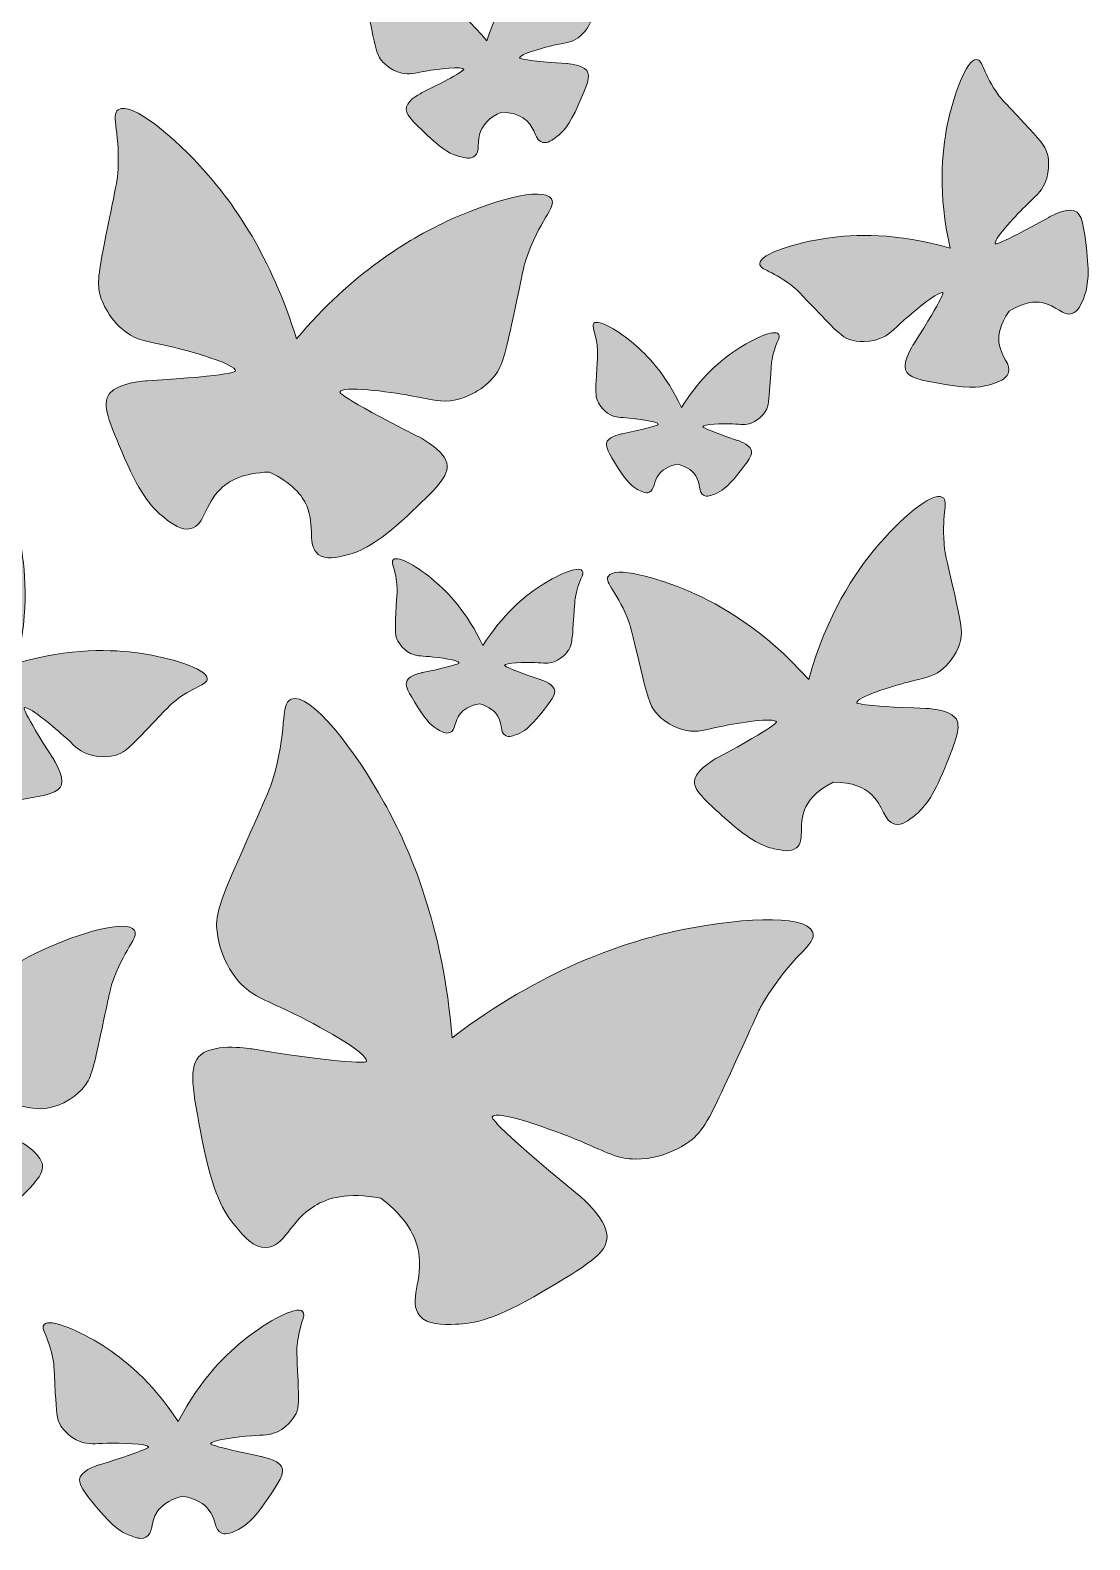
# Model space of a CAD drawing. Header units: inches. Extents: x 190 to 389, y 290 to 496.
# Drawn here: x 322.2 to 388.9, y 302.5 to 397.6 of the extents above; entities that cross this region are included whole.
import ezdxf

# ---------------------------------------------------------------- set-up
doc = ezdxf.new("R2010")
doc.units = ezdxf.units.IN
doc.header["$MEASUREMENT"] = 0
doc.layers.add('Layer 1', color=7, linetype='Continuous')

# ---------------------------------------------------------------- blocks, each defined once
blk = doc.blocks.new('block 5')
at = {"layer": 'Layer 1', "true_color": 0xfcbc38}
h = blk.add_hatch(color=40, dxfattribs=at)
h.dxf.hatch_style = 2
edge = h.paths.add_edge_path()
edge.add_spline(control_points=[(355.231, 396.717), (355.959, 396.882), (356.265, 396.886), (356.672, 397.174), (357.329, 397.639), (357.541, 398.343), (357.568, 398.44), (357.681, 398.836), (357.582, 399.37), (357.38, 400.423), (357.031, 402.24), (357.025, 402.243), (357.011, 402.406), (356.886, 403.853), (357.278, 404.468), (357.001, 404.66), (356.562, 404.966), (355.092, 403.75), (354.034, 402.574), (353.099, 401.535), (351.804, 399.762), (350.933, 396.974), (349.068, 399.204), (347.201, 400.341), (345.944, 400.942), (344.517, 401.624), (342.693, 402.185), (342.404, 401.735), (342.222, 401.451), (342.82, 401.032), (343.258, 399.648), (343.307, 399.492), (343.303, 399.487), (343.675, 397.675), (343.891, 396.625), (344.004, 396.093), (344.26, 395.77), (344.323, 395.691), (344.787, 395.121), (345.573, 394.943), (346.059, 394.833), (346.343, 394.947), (347.079, 395.072), (347.844, 395.203), (349.405, 395.399), (349.473, 395.175), (349.473, 395.175), (349.517, 395.03), (346.855, 393.714), (346.855, 393.714), (345.99, 393.304), (345.857, 392.819), (345.74, 392.39), (346.219, 391.934), (347.178, 391.02), (348.194, 390.052), (348.737, 389.811), (349.181, 389.696), (349.534, 389.605), (349.897, 389.511), (350.152, 389.704), (350.544, 390), (350.258, 390.633), (350.558, 391.332), (350.709, 391.682), (351.04, 392.125), (351.847, 392.487), (352.699, 392.465), (353.17, 392.197), (353.447, 391.93), (353.995, 391.402), (353.97, 390.704), (354.445, 390.581), (354.754, 390.501), (355.053, 390.726), (355.345, 390.945), (355.712, 391.221), (356.121, 391.652), (356.689, 392.935), (357.226, 394.146), (357.494, 394.751), (357.222, 395.102), (356.913, 395.499), (355.957, 395.547), (355.957, 395.547), (352.994, 395.745), (352.98, 395.896), (352.98, 395.896), (352.957, 396.129), (354.474, 396.545), (355.231, 396.717)], knot_values=[0, 0, 0, 0, 1, 1, 1, 2, 2, 2, 3, 3, 3, 4, 4, 4, 5, 5, 5, 6, 6, 6, 7, 7, 7, 8, 8, 8, 9, 9, 9, 10, 10, 10, 11, 11, 11, 12, 12, 12, 13, 13, 13, 14, 14, 14, 15, 15, 15, 16, 16, 16, 17, 17, 17, 18, 18, 18, 19, 19, 19, 20, 20, 20, 21, 21, 21, 22, 22, 22, 23, 23, 23, 24, 24, 24, 25, 25, 25, 26, 26, 26, 27, 27, 27, 28, 28, 28, 29, 29, 29, 30, 30, 30, 30], degree=3, periodic=1)
h = blk.add_hatch(color=40, dxfattribs=at)
h.dxf.hatch_style = 2
edge = h.paths.add_edge_path()
edge.add_spline(control_points=[(388.72, 383.707), (388.536, 385.299), (388.445, 386.095), (387.939, 386.265), (387.367, 386.458), (386.326, 385.855), (386.326, 385.855), (383.072, 384.037), (382.962, 384.18), (382.962, 384.18), (382.793, 384.401), (384.14, 385.855), (384.834, 386.545), (385.501, 387.209), (385.822, 387.421), (386.074, 387.99), (386.481, 388.909), (386.268, 389.767), (386.237, 389.884), (386.111, 390.362), (385.675, 390.836), (384.808, 391.765), (383.314, 393.368), (383.305, 393.368), (383.19, 393.523), (382.161, 394.904), (382.194, 395.795), (381.782, 395.801), (381.129, 395.812), (380.328, 393.578), (379.938, 391.666), (379.595, 389.982), (379.326, 387.314), (380.124, 383.91), (376.756, 384.91), (374.066, 384.79), (372.359, 384.541), (370.428, 384.26), (368.151, 383.587), (368.125, 382.934), (368.109, 382.523), (369, 382.505), (370.321, 381.401), (370.47, 381.276), (370.469, 381.268), (371.985, 379.686), (372.864, 378.768), (373.314, 378.306), (373.783, 378.154), (373.899, 378.116), (374.743, 377.855), (375.684, 378.21), (376.266, 378.429), (376.496, 378.738), (377.196, 379.366), (377.925, 380.02), (379.453, 381.282), (379.664, 381.101), (379.664, 381.101), (379.8, 380.984), (377.802, 377.838), (377.802, 377.838), (377.141, 376.833), (377.302, 376.25), (377.443, 375.737), (378.233, 375.6), (379.812, 375.327), (381.487, 375.038), (382.21, 375.163), (382.751, 375.35), (383.181, 375.498), (383.622, 375.651), (383.773, 376.019), (384.004, 376.585), (383.303, 377.031), (383.193, 377.945), (383.137, 378.408), (383.224, 379.068), (383.832, 379.949), (384.783, 380.525), (385.461, 380.563), (385.915, 380.479), (386.82, 380.312), (387.226, 379.593), (387.805, 379.792), (388.182, 379.922), (388.359, 380.354), (388.531, 380.775), (388.748, 381.304), (388.914, 382.019), (388.72, 383.707)], knot_values=[0, 0, 0, 0, 1, 1, 1, 2, 2, 2, 3, 3, 3, 4, 4, 4, 5, 5, 5, 6, 6, 6, 7, 7, 7, 8, 8, 8, 9, 9, 9, 10, 10, 10, 11, 11, 11, 12, 12, 12, 13, 13, 13, 14, 14, 14, 15, 15, 15, 16, 16, 16, 17, 17, 17, 18, 18, 18, 19, 19, 19, 20, 20, 20, 21, 21, 21, 22, 22, 22, 23, 23, 23, 24, 24, 24, 25, 25, 25, 26, 26, 26, 27, 27, 27, 28, 28, 28, 29, 29, 29, 30, 30, 30, 30], degree=3, periodic=1)
h = blk.add_hatch(color=40, dxfattribs=at)
h.dxf.hatch_style = 2
edge = h.paths.add_edge_path()
edge.add_spline(control_points=[(337.224, 369.798), (338.676, 369.137), (339.292, 368.331), (339.575, 367.668), (340.134, 366.358), (339.581, 365.174), (340.309, 364.615), (340.784, 364.251), (341.464, 364.42), (342.127, 364.585), (342.961, 364.793), (343.98, 365.235), (345.898, 367.032), (347.706, 368.727), (348.61, 369.575), (348.398, 370.378), (348.156, 371.289), (346.544, 372.07), (346.544, 372.07), (341.582, 374.575), (341.667, 374.845), (341.667, 374.845), (341.797, 375.265), (344.715, 374.873), (346.146, 374.615), (347.522, 374.369), (348.052, 374.152), (348.964, 374.351), (350.436, 374.672), (351.316, 375.731), (351.434, 375.878), (351.917, 376.477), (352.137, 377.471), (352.558, 379.434), (353.283, 382.819), (353.275, 382.83), (353.37, 383.12), (354.212, 385.705), (355.337, 386.479), (355.001, 387.013), (354.468, 387.861), (351.045, 386.838), (348.362, 385.584), (345.992, 384.477), (342.465, 382.369), (338.928, 378.198), (337.342, 383.403), (334.955, 386.728), (333.228, 388.682), (331.265, 390.9), (328.532, 393.199), (327.706, 392.634), (327.185, 392.278), (327.909, 391.12), (327.653, 388.414), (327.624, 388.11), (327.613, 388.103), (326.931, 384.709), (326.536, 382.741), (326.342, 381.741), (326.547, 380.999), (326.597, 380.817), (326.982, 379.495), (328.205, 378.615), (328.962, 378.07), (329.535, 378.058), (330.895, 377.737), (332.31, 377.403), (335.143, 376.602), (335.096, 376.165), (335.096, 376.165), (335.066, 375.883), (329.517, 375.559), (329.517, 375.559), (327.727, 375.485), (327.143, 374.745), (326.628, 374.093), (327.121, 372.956), (328.105, 370.681), (329.149, 368.27), (329.908, 367.458), (330.591, 366.936), (331.133, 366.521), (331.69, 366.094), (332.27, 366.239), (333.162, 366.463), (333.131, 367.763), (334.159, 368.748), (334.674, 369.242), (335.569, 369.763), (337.224, 369.798)], knot_values=[0, 0, 0, 0, 1, 1, 1, 2, 2, 2, 3, 3, 3, 4, 4, 4, 5, 5, 5, 6, 6, 6, 7, 7, 7, 8, 8, 8, 9, 9, 9, 10, 10, 10, 11, 11, 11, 12, 12, 12, 13, 13, 13, 14, 14, 14, 15, 15, 15, 16, 16, 16, 17, 17, 17, 18, 18, 18, 19, 19, 19, 20, 20, 20, 21, 21, 21, 22, 22, 22, 23, 23, 23, 24, 24, 24, 25, 25, 25, 26, 26, 26, 27, 27, 27, 28, 28, 28, 29, 29, 29, 30, 30, 30, 30], degree=3, periodic=1)
h = blk.add_hatch(color=40, dxfattribs=at)
h.dxf.hatch_style = 2
edge = h.paths.add_edge_path()
edge.add_spline(control_points=[(366.393, 372.832), (366.977, 372.812), (367.21, 372.755), (367.575, 372.892), (368.166, 373.114), (368.466, 373.605), (368.506, 373.673), (368.67, 373.951), (368.701, 374.375), (368.757, 375.213), (368.853, 376.659), (368.849, 376.662), (368.871, 376.789), (369.063, 377.909), (369.482, 378.298), (369.311, 378.499), (369.039, 378.817), (367.684, 378.188), (366.649, 377.507), (365.734, 376.905), (364.401, 375.819), (363.188, 373.88), (362.218, 375.939), (361.029, 377.172), (360.196, 377.876), (359.25, 378.676), (357.98, 379.463), (357.671, 379.179), (357.478, 379.001), (357.847, 378.565), (357.904, 377.429), (357.91, 377.301), (357.906, 377.298), (357.829, 375.852), (357.784, 375.013), (357.764, 374.588), (357.893, 374.293), (357.925, 374.22), (358.164, 373.696), (358.724, 373.406), (359.07, 373.225), (359.308, 373.255), (359.89, 373.204), (360.496, 373.151), (361.717, 372.99), (361.724, 372.807), (361.724, 372.807), (361.729, 372.688), (359.451, 372.22), (359.451, 372.22), (358.715, 372.081), (358.517, 371.74), (358.343, 371.438), (358.616, 370.997), (359.161, 370.115), (359.738, 369.179), (360.102, 368.889), (360.416, 368.714), (360.665, 368.575), (360.921, 368.432), (361.153, 368.527), (361.509, 368.673), (361.417, 369.209), (361.784, 369.679), (361.967, 369.915), (362.306, 370.185), (362.989, 370.299), (363.63, 370.113), (363.934, 369.816), (364.091, 369.559), (364.401, 369.05), (364.244, 368.527), (364.579, 368.339), (364.798, 368.217), (365.069, 368.328), (365.334, 368.437), (365.666, 368.573), (366.062, 368.818), (366.747, 369.677), (367.394, 370.488), (367.717, 370.893), (367.58, 371.213), (367.425, 371.576), (366.711, 371.802), (366.711, 371.802), (364.505, 372.54), (364.524, 372.656), (364.524, 372.657), (364.553, 372.838), (365.785, 372.852), (366.393, 372.832)], knot_values=[0, 0, 0, 0, 1, 1, 1, 2, 2, 2, 3, 3, 3, 4, 4, 4, 5, 5, 5, 6, 6, 6, 7, 7, 7, 8, 8, 8, 9, 9, 9, 10, 10, 10, 11, 11, 11, 12, 12, 12, 13, 13, 13, 14, 14, 14, 15, 15, 15, 16, 16, 16, 17, 17, 17, 18, 18, 18, 19, 19, 19, 20, 20, 20, 21, 21, 21, 22, 22, 22, 23, 23, 23, 24, 24, 24, 25, 25, 25, 26, 26, 26, 27, 27, 27, 28, 28, 28, 29, 29, 29, 30, 30, 30, 30], degree=3, periodic=1)
h = blk.add_hatch(color=40, dxfattribs=at)
h.dxf.hatch_style = 2
edge = h.paths.add_edge_path()
edge.add_spline(control_points=[(324.24, 353.206), (324.94, 352.578), (325.17, 352.269), (325.753, 352.05), (326.693, 351.695), (327.538, 351.956), (327.653, 351.994), (328.123, 352.146), (328.572, 352.608), (329.451, 353.526), (330.968, 355.108), (330.967, 355.116), (331.115, 355.241), (332.436, 356.345), (333.328, 356.363), (333.311, 356.774), (333.285, 357.427), (331.009, 358.1), (329.077, 358.381), (327.371, 358.63), (324.681, 358.75), (321.312, 357.75), (322.111, 361.154), (321.841, 363.822), (321.498, 365.506), (321.108, 367.418), (320.307, 369.652), (319.654, 369.641), (319.243, 369.635), (319.275, 368.744), (318.247, 367.363), (318.131, 367.208), (318.123, 367.208), (316.628, 365.606), (315.761, 364.676), (315.325, 364.201), (315.199, 363.724), (315.169, 363.607), (314.956, 362.749), (315.363, 361.83), (315.614, 361.261), (315.936, 361.049), (316.603, 360.385), (317.297, 359.695), (318.643, 358.241), (318.474, 358.02), (318.474, 358.02), (318.365, 357.877), (315.11, 359.695), (315.11, 359.695), (314.07, 360.297), (313.497, 360.105), (312.992, 359.935), (312.9, 359.139), (312.717, 357.547), (312.523, 355.859), (312.689, 355.144), (312.905, 354.615), (313.078, 354.194), (313.255, 353.762), (313.631, 353.632), (314.21, 353.433), (314.617, 354.153), (315.522, 354.319), (315.976, 354.403), (316.653, 354.365), (317.604, 353.789), (318.213, 352.908), (318.299, 352.248), (318.243, 351.785), (318.133, 350.871), (317.433, 350.425), (317.664, 349.859), (317.814, 349.491), (318.256, 349.338), (318.686, 349.19), (319.227, 349.004), (319.95, 348.878), (321.624, 349.167), (323.204, 349.44), (323.994, 349.577), (324.135, 350.09), (324.295, 350.673), (323.635, 351.678), (323.635, 351.678), (321.636, 354.824), (321.772, 354.941), (321.772, 354.941), (321.984, 355.122), (323.512, 353.86), (324.24, 353.206)], knot_values=[0, 0, 0, 0, 1, 1, 1, 2, 2, 2, 3, 3, 3, 4, 4, 4, 5, 5, 5, 6, 6, 6, 7, 7, 7, 8, 8, 8, 9, 9, 9, 10, 10, 10, 11, 11, 11, 12, 12, 12, 13, 13, 13, 14, 14, 14, 15, 15, 15, 16, 16, 16, 17, 17, 17, 18, 18, 18, 19, 19, 19, 20, 20, 20, 21, 21, 21, 22, 22, 22, 23, 23, 23, 24, 24, 24, 25, 25, 25, 26, 26, 26, 27, 27, 27, 28, 28, 28, 29, 29, 29, 30, 30, 30, 30], degree=3, periodic=1)
h = blk.add_hatch(color=40, dxfattribs=at)
h.dxf.hatch_style = 2
edge = h.paths.add_edge_path()
edge.add_spline(control_points=[(379.77, 364.928), (379.517, 367.025), (380.056, 367.939), (379.644, 368.205), (378.991, 368.628), (376.914, 366.787), (375.434, 365.025), (374.127, 363.468), (372.332, 360.828), (371.205, 356.731), (368.383, 359.88), (365.613, 361.441), (363.756, 362.252), (361.647, 363.172), (358.968, 363.898), (358.571, 363.229), (358.321, 362.808), (359.21, 362.229), (359.915, 360.238), (359.995, 360.014), (359.989, 360.006), (360.62, 357.391), (360.986, 355.875), (361.176, 355.107), (361.564, 354.651), (361.659, 354.539), (362.362, 353.734), (363.513, 353.514), (364.225, 353.378), (364.632, 353.557), (365.696, 353.776), (366.802, 354.004), (369.061, 354.367), (369.171, 354.044), (369.171, 354.044), (369.242, 353.835), (365.438, 351.791), (365.438, 351.791), (364.201, 351.152), (364.032, 350.44), (363.883, 349.811), (364.601, 349.171), (366.04, 347.891), (367.565, 346.534), (368.366, 346.21), (369.018, 346.066), (369.536, 345.951), (370.068, 345.833), (370.429, 346.125), (370.984, 346.574), (370.537, 347.48), (370.939, 348.511), (371.14, 349.028), (371.6, 349.688), (372.755, 350.254), (373.994, 350.264), (374.692, 349.898), (375.109, 349.523), (375.931, 348.783), (375.929, 347.768), (376.626, 347.612), (377.079, 347.511), (377.503, 347.853), (377.916, 348.187), (378.436, 348.606), (379.009, 349.252), (379.772, 351.146), (380.491, 352.932), (380.851, 353.825), (380.438, 354.321), (379.97, 354.884), (378.578, 354.907), (378.578, 354.907), (374.262, 355.047), (374.233, 355.265), (374.233, 355.265), (374.187, 355.604), (376.372, 356.283), (377.464, 356.57), (378.514, 356.847), (378.959, 356.868), (379.536, 357.306), (380.469, 358.014), (380.742, 359.049), (380.777, 359.191), (380.921, 359.772), (380.751, 360.544), (380.404, 362.065), (379.807, 364.688), (379.798, 364.692), (379.77, 364.928)], knot_values=[0, 0, 0, 0, 1, 1, 1, 2, 2, 2, 3, 3, 3, 4, 4, 4, 5, 5, 5, 6, 6, 6, 7, 7, 7, 8, 8, 8, 9, 9, 9, 10, 10, 10, 11, 11, 11, 12, 12, 12, 13, 13, 13, 14, 14, 14, 15, 15, 15, 16, 16, 16, 17, 17, 17, 18, 18, 18, 19, 19, 19, 20, 20, 20, 21, 21, 21, 22, 22, 22, 23, 23, 23, 24, 24, 24, 25, 25, 25, 26, 26, 26, 27, 27, 27, 28, 28, 28, 29, 29, 29, 30, 30, 30, 30], degree=3, periodic=1)
h = blk.add_hatch(color=40, dxfattribs=at)
h.dxf.hatch_style = 2
edge = h.paths.add_edge_path()
edge.add_spline(control_points=[(353.956, 357.791), (354.554, 357.772), (354.792, 357.713), (355.166, 357.853), (355.77, 358.08), (356.077, 358.583), (356.118, 358.652), (356.286, 358.936), (356.317, 359.37), (356.374, 360.228), (356.473, 361.706), (356.469, 361.71), (356.491, 361.839), (356.688, 362.985), (357.117, 363.383), (356.942, 363.588), (356.664, 363.914), (355.277, 363.27), (354.218, 362.574), (353.283, 361.958), (351.919, 360.848), (350.678, 358.863), (349.686, 360.97), (348.469, 362.231), (347.617, 362.952), (346.649, 363.77), (345.35, 364.575), (345.035, 364.285), (344.836, 364.102), (345.214, 363.656), (345.273, 362.494), (345.279, 362.364), (345.275, 362.36), (345.196, 360.881), (345.15, 360.023), (345.129, 359.587), (345.262, 359.286), (345.294, 359.212), (345.539, 358.676), (346.111, 358.378), (346.465, 358.194), (346.709, 358.224), (347.305, 358.172), (347.924, 358.118), (349.174, 357.954), (349.181, 357.766), (349.181, 357.766), (349.185, 357.644), (346.855, 357.165), (346.855, 357.165), (346.102, 357.023), (345.9, 356.674), (345.722, 356.366), (346.001, 355.915), (346.558, 355.012), (347.149, 354.055), (347.521, 353.758), (347.842, 353.579), (348.097, 353.436), (348.359, 353.291), (348.596, 353.388), (348.96, 353.537), (348.867, 354.086), (349.241, 354.567), (349.429, 354.808), (349.776, 355.084), (350.475, 355.2), (351.13, 355.01), (351.441, 354.707), (351.602, 354.443), (351.919, 353.923), (351.758, 353.387), (352.101, 353.196), (352.325, 353.071), (352.602, 353.184), (352.873, 353.295), (353.213, 353.435), (353.618, 353.685), (354.319, 354.564), (354.98, 355.394), (355.311, 355.808), (355.171, 356.135), (355.013, 356.506), (354.282, 356.738), (354.282, 356.738), (352.026, 357.492), (352.045, 357.612), (352.045, 357.612), (352.074, 357.798), (353.335, 357.812), (353.956, 357.791)], knot_values=[0, 0, 0, 0, 1, 1, 1, 2, 2, 2, 3, 3, 3, 4, 4, 4, 5, 5, 5, 6, 6, 6, 7, 7, 7, 8, 8, 8, 9, 9, 9, 10, 10, 10, 11, 11, 11, 12, 12, 12, 13, 13, 13, 14, 14, 14, 15, 15, 15, 16, 16, 16, 17, 17, 17, 18, 18, 18, 19, 19, 19, 20, 20, 20, 21, 21, 21, 22, 22, 22, 23, 23, 23, 24, 24, 24, 25, 25, 25, 26, 26, 26, 27, 27, 27, 28, 28, 28, 29, 29, 29, 30, 30, 30, 30], degree=3, periodic=1)
h = blk.add_hatch(color=40, dxfattribs=at)
h.dxf.hatch_style = 2
edge = h.paths.add_edge_path()
edge.add_spline(control_points=[(362.69, 340.841), (359.392, 340.104), (354.356, 338.428), (348.734, 334.154), (348.184, 341.16), (346.1, 346.018), (344.466, 348.963), (342.609, 352.306), (339.802, 355.967), (338.603, 355.485), (337.847, 355.181), (338.437, 353.518), (337.361, 350.178), (337.24, 349.802), (337.224, 349.797), (335.419, 345.706), (334.372, 343.334), (333.849, 342.128), (333.901, 341.135), (333.913, 340.891), (334.03, 339.117), (335.328, 337.666), (336.131, 336.768), (336.85, 336.593), (338.476, 335.81), (340.168, 334.994), (343.517, 333.194), (343.336, 332.657), (343.336, 332.657), (343.219, 332.309), (336.132, 333.447), (336.132, 333.447), (333.854, 333.852), (332.911, 333.082), (332.08, 332.403), (332.384, 330.831), (332.993, 327.689), (333.637, 324.357), (334.369, 323.122), (335.084, 322.273), (335.652, 321.598), (336.236, 320.905), (337.008, 320.927), (338.195, 320.96), (338.517, 322.608), (340.088, 323.565), (340.876, 324.044), (342.15, 324.452), (344.246, 324.034), (345.893, 322.797), (346.446, 321.609), (346.618, 320.694), (346.958, 318.887), (345.93, 317.547), (346.693, 316.639), (347.19, 316.048), (348.096, 316.072), (348.978, 316.096), (350.087, 316.125), (351.496, 316.399), (354.414, 318.131), (357.167, 319.765), (358.544, 320.582), (358.499, 321.654), (358.448, 322.87), (356.632, 324.304), (356.632, 324.304), (351.072, 328.845), (351.254, 329.163), (351.255, 329.163), (351.536, 329.655), (355.107, 328.348), (356.84, 327.626), (358.506, 326.931), (359.114, 326.51), (360.319, 326.507), (362.266, 326.501), (363.67, 327.592), (363.86, 327.745), (364.636, 328.366), (365.19, 329.558), (366.267, 331.917), (368.125, 335.984), (368.118, 335.999), (368.319, 336.339), (370.1, 339.364), (371.734, 340.027), (371.459, 340.794), (371.023, 342.011), (366.422, 341.676), (362.69, 340.841)], knot_values=[0, 0, 0, 0, 1, 1, 1, 2, 2, 2, 3, 3, 3, 4, 4, 4, 5, 5, 5, 6, 6, 6, 7, 7, 7, 8, 8, 8, 9, 9, 9, 10, 10, 10, 11, 11, 11, 12, 12, 12, 13, 13, 13, 14, 14, 14, 15, 15, 15, 16, 16, 16, 17, 17, 17, 18, 18, 18, 19, 19, 19, 20, 20, 20, 21, 21, 21, 22, 22, 22, 23, 23, 23, 24, 24, 24, 25, 25, 25, 26, 26, 26, 27, 27, 27, 28, 28, 28, 29, 29, 29, 30, 30, 30, 30], degree=3, periodic=1)
h = blk.add_hatch(color=40, dxfattribs=at)
h.dxf.hatch_style = 2
edge = h.paths.add_edge_path()
edge.add_spline(control_points=[(321.271, 327.739), (316.898, 329.946), (316.972, 330.185), (316.972, 330.185), (317.087, 330.555), (319.659, 330.209), (320.921, 329.983), (322.133, 329.765), (322.601, 329.574), (323.404, 329.749), (324.702, 330.032), (325.477, 330.966), (325.581, 331.095), (326.007, 331.624), (326.201, 332.5), (326.572, 334.23), (327.211, 337.214), (327.205, 337.223), (327.288, 337.479), (328.03, 339.757), (329.022, 340.44), (328.726, 340.911), (328.256, 341.657), (325.239, 340.757), (322.874, 339.651), (320.785, 338.675), (317.676, 336.817), (314.558, 333.141), (313.16, 337.729), (311.056, 340.66), (309.533, 342.381), (307.804, 344.337), (305.394, 346.363), (304.666, 345.865), (304.207, 345.552), (304.845, 344.531), (304.619, 342.145), (304.594, 341.877), (304.584, 341.872), (303.983, 338.879), (303.635, 337.145), (303.464, 336.264), (303.644, 335.61), (303.688, 335.449), (304.028, 334.284), (305.106, 333.508), (305.773, 333.028), (306.278, 333.017), (307.477, 332.734), (308.725, 332.44), (311.222, 331.733), (311.18, 331.348), (311.18, 331.348), (311.154, 331.1), (306.263, 330.815), (306.263, 330.815), (304.685, 330.749), (304.17, 330.097), (303.716, 329.522), (304.15, 328.519), (305.018, 326.515), (305.938, 324.389), (306.608, 323.673), (307.209, 323.213), (307.687, 322.847), (308.178, 322.471), (308.689, 322.599), (309.475, 322.796), (309.448, 323.942), (310.354, 324.811), (310.808, 325.246), (311.597, 325.705), (313.056, 325.735), (314.336, 325.153), (314.879, 324.443), (315.128, 323.859), (315.621, 322.704), (315.133, 321.66), (315.776, 321.167), (316.194, 320.846), (316.794, 320.996), (317.378, 321.141), (318.113, 321.324), (319.011, 321.714), (320.702, 323.298), (322.296, 324.792), (323.093, 325.539), (322.905, 326.247), (322.692, 327.05), (321.271, 327.739), (321.271, 327.739)], knot_values=[0, 0, 0, 0, 1, 1, 1, 2, 2, 2, 3, 3, 3, 4, 4, 4, 5, 5, 5, 6, 6, 6, 7, 7, 7, 8, 8, 8, 9, 9, 9, 10, 10, 10, 11, 11, 11, 12, 12, 12, 13, 13, 13, 14, 14, 14, 15, 15, 15, 16, 16, 16, 17, 17, 17, 18, 18, 18, 19, 19, 19, 20, 20, 20, 21, 21, 21, 22, 22, 22, 23, 23, 23, 24, 24, 24, 25, 25, 25, 26, 26, 26, 27, 27, 27, 28, 28, 28, 29, 29, 29, 30, 30, 30, 30], degree=3, periodic=1)
h = blk.add_hatch(color=40, dxfattribs=at)
h.dxf.hatch_style = 2
edge = h.paths.add_edge_path()
edge.add_spline(control_points=[(339.318, 316.902), (338.893, 317.279), (337.101, 316.257), (335.762, 315.215), (334.579, 314.294), (332.885, 312.68), (331.484, 309.966), (329.831, 312.515), (327.995, 313.952), (326.733, 314.75), (325.299, 315.657), (323.416, 316.499), (323.03, 316.083), (322.786, 315.821), (323.364, 315.306), (323.611, 313.83), (323.639, 313.664), (323.634, 313.659), (323.739, 311.757), (323.801, 310.654), (323.836, 310.095), (324.059, 309.728), (324.114, 309.639), (324.524, 308.988), (325.345, 308.691), (325.853, 308.506), (326.18, 308.58), (326.997, 308.599), (327.848, 308.619), (329.57, 308.588), (329.607, 308.349), (329.607, 308.349), (329.63, 308.194), (326.532, 307.248), (326.532, 307.248), (325.528, 306.958), (325.304, 306.483), (325.107, 306.064), (325.551, 305.527), (326.438, 304.454), (327.38, 303.316), (327.928, 302.99), (328.391, 302.808), (328.758, 302.662), (329.136, 302.513), (329.444, 302.671), (329.917, 302.914), (329.71, 303.602), (330.151, 304.27), (330.371, 304.605), (330.803, 305.007), (331.736, 305.256), (332.655, 305.108), (333.121, 304.765), (333.377, 304.451), (333.884, 303.832), (333.742, 303.125), (334.236, 302.929), (334.558, 302.802), (334.919, 302.987), (335.271, 303.167), (335.714, 303.394), (336.228, 303.772), (337.054, 304.996), (337.834, 306.151), (338.223, 306.728), (337.986, 307.126), (337.717, 307.577), (336.69, 307.768), (336.69, 307.768), (333.514, 308.408), (333.523, 308.564), (333.523, 308.564), (333.536, 308.805), (335.247, 309.004), (336.096, 309.067), (336.911, 309.128), (337.243, 309.086), (337.731, 309.32), (338.52, 309.696), (338.865, 310.383), (338.91, 310.477), (339.097, 310.864), (339.078, 311.424), (339.032, 312.527), (338.952, 314.43), (338.946, 314.435), (338.958, 314.603), (339.06, 316.096), (339.586, 316.665), (339.318, 316.902)], knot_values=[0, 0, 0, 0, 1, 1, 1, 2, 2, 2, 3, 3, 3, 4, 4, 4, 5, 5, 5, 6, 6, 6, 7, 7, 7, 8, 8, 8, 9, 9, 9, 10, 10, 10, 11, 11, 11, 12, 12, 12, 13, 13, 13, 14, 14, 14, 15, 15, 15, 16, 16, 16, 17, 17, 17, 18, 18, 18, 19, 19, 19, 20, 20, 20, 21, 21, 21, 22, 22, 22, 23, 23, 23, 24, 24, 24, 25, 25, 25, 26, 26, 26, 27, 27, 27, 28, 28, 28, 29, 29, 29, 30, 30, 30, 30], degree=3, periodic=1)
at = {"layer": 'Layer 1', "lineweight": 0}
for points in [[(355.231, 396.717), (355.959, 396.882), (356.265, 396.886), (356.672, 397.174), (357.329, 397.639), (357.541, 398.343), (357.568, 398.44), (357.681, 398.836), (357.582, 399.37), (357.38, 400.423), (357.031, 402.24), (357.025, 402.243), (357.011, 402.406), (356.886, 403.853), (357.278, 404.468), (357.001, 404.66), (356.562, 404.966), (355.092, 403.75), (354.034, 402.574), (353.099, 401.535), (351.804, 399.762), (350.933, 396.974), (349.068, 399.204), (347.201, 400.341), (345.944, 400.942), (344.517, 401.624), (342.693, 402.185), (342.404, 401.735), (342.222, 401.451), (342.82, 401.032), (343.258, 399.648), (343.307, 399.492), (343.303, 399.487), (343.675, 397.675), (343.891, 396.625), (344.004, 396.093), (344.26, 395.77), (344.323, 395.691), (344.787, 395.121), (345.573, 394.943), (346.059, 394.833), (346.343, 394.947), (347.079, 395.072), (347.844, 395.203), (349.405, 395.399), (349.473, 395.175), (349.473, 395.175), (349.517, 395.03), (346.855, 393.714), (346.855, 393.714), (345.99, 393.304), (345.857, 392.819), (345.74, 392.39), (346.219, 391.934), (347.178, 391.02), (348.194, 390.052), (348.737, 389.811), (349.181, 389.696), (349.534, 389.605), (349.897, 389.511), (350.152, 389.704), (350.544, 390), (350.258, 390.633), (350.558, 391.332), (350.709, 391.682), (351.04, 392.125), (351.847, 392.487), (352.699, 392.465), (353.17, 392.197), (353.447, 391.93), (353.995, 391.402), (353.97, 390.704), (354.445, 390.581), (354.754, 390.501), (355.053, 390.726), (355.345, 390.945), (355.712, 391.221), (356.121, 391.652), (356.689, 392.935), (357.226, 394.146), (357.494, 394.751), (357.222, 395.102), (356.913, 395.499), (355.957, 395.547), (355.957, 395.547), (352.994, 395.745), (352.98, 395.896), (352.98, 395.896), (352.957, 396.129), (354.474, 396.545), (355.231, 396.717)], [(388.72, 383.707), (388.536, 385.299), (388.445, 386.095), (387.939, 386.265), (387.367, 386.458), (386.326, 385.855), (386.326, 385.855), (383.072, 384.037), (382.962, 384.18), (382.962, 384.18), (382.793, 384.401), (384.14, 385.855), (384.834, 386.545), (385.501, 387.209), (385.822, 387.421), (386.074, 387.99), (386.481, 388.909), (386.268, 389.767), (386.237, 389.884), (386.111, 390.362), (385.675, 390.836), (384.808, 391.765), (383.314, 393.368), (383.305, 393.368), (383.19, 393.523), (382.161, 394.904), (382.194, 395.795), (381.782, 395.801), (381.129, 395.812), (380.328, 393.578), (379.938, 391.666), (379.595, 389.982), (379.326, 387.314), (380.124, 383.91), (376.756, 384.91), (374.066, 384.79), (372.359, 384.541), (370.428, 384.26), (368.151, 383.587), (368.125, 382.934), (368.109, 382.523), (369, 382.505), (370.321, 381.401), (370.47, 381.276), (370.469, 381.268), (371.985, 379.686), (372.864, 378.768), (373.314, 378.306), (373.783, 378.154), (373.899, 378.116), (374.743, 377.855), (375.684, 378.21), (376.266, 378.429), (376.496, 378.738), (377.196, 379.366), (377.925, 380.02), (379.453, 381.282), (379.664, 381.101), (379.664, 381.101), (379.8, 380.984), (377.802, 377.838), (377.802, 377.838), (377.141, 376.833), (377.302, 376.25), (377.443, 375.737), (378.233, 375.6), (379.812, 375.327), (381.487, 375.038), (382.21, 375.163), (382.751, 375.35), (383.181, 375.498), (383.622, 375.651), (383.773, 376.019), (384.004, 376.585), (383.303, 377.031), (383.193, 377.945), (383.137, 378.408), (383.224, 379.068), (383.832, 379.949), (384.783, 380.525), (385.461, 380.563), (385.915, 380.479), (386.82, 380.312), (387.226, 379.593), (387.805, 379.792), (388.182, 379.922), (388.359, 380.354), (388.531, 380.775), (388.748, 381.304), (388.914, 382.019), (388.72, 383.707)], [(337.224, 369.798), (338.676, 369.137), (339.292, 368.331), (339.575, 367.668), (340.134, 366.358), (339.581, 365.174), (340.309, 364.615), (340.784, 364.251), (341.464, 364.42), (342.127, 364.585), (342.961, 364.793), (343.98, 365.235), (345.898, 367.032), (347.706, 368.727), (348.61, 369.575), (348.398, 370.378), (348.156, 371.289), (346.544, 372.07), (346.544, 372.07), (341.582, 374.575), (341.667, 374.845), (341.667, 374.845), (341.797, 375.265), (344.715, 374.873), (346.146, 374.615), (347.522, 374.369), (348.052, 374.152), (348.964, 374.351), (350.436, 374.672), (351.316, 375.731), (351.434, 375.878), (351.917, 376.477), (352.137, 377.471), (352.558, 379.434), (353.283, 382.819), (353.275, 382.83), (353.37, 383.12), (354.212, 385.705), (355.337, 386.479), (355.001, 387.013), (354.468, 387.861), (351.045, 386.838), (348.362, 385.584), (345.992, 384.477), (342.465, 382.369), (338.928, 378.198), (337.342, 383.403), (334.955, 386.728), (333.228, 388.682), (331.265, 390.9), (328.532, 393.199), (327.706, 392.634), (327.185, 392.278), (327.909, 391.12), (327.653, 388.414), (327.624, 388.11), (327.613, 388.103), (326.931, 384.709), (326.536, 382.741), (326.342, 381.741), (326.547, 380.999), (326.597, 380.817), (326.982, 379.495), (328.205, 378.615), (328.962, 378.07), (329.535, 378.058), (330.895, 377.737), (332.31, 377.403), (335.143, 376.602), (335.096, 376.165), (335.096, 376.165), (335.066, 375.883), (329.517, 375.559), (329.517, 375.559), (327.727, 375.485), (327.143, 374.745), (326.628, 374.093), (327.121, 372.956), (328.105, 370.681), (329.149, 368.27), (329.908, 367.458), (330.591, 366.936), (331.133, 366.521), (331.69, 366.094), (332.27, 366.239), (333.162, 366.463), (333.131, 367.763), (334.159, 368.748), (334.674, 369.242), (335.569, 369.763), (337.224, 369.798)], [(366.393, 372.832), (366.977, 372.812), (367.21, 372.755), (367.575, 372.892), (368.166, 373.114), (368.466, 373.605), (368.506, 373.673), (368.67, 373.951), (368.701, 374.375), (368.757, 375.213), (368.853, 376.659), (368.849, 376.662), (368.871, 376.789), (369.063, 377.909), (369.482, 378.298), (369.311, 378.499), (369.039, 378.817), (367.684, 378.188), (366.649, 377.507), (365.734, 376.905), (364.401, 375.819), (363.188, 373.88), (362.218, 375.939), (361.029, 377.172), (360.196, 377.876), (359.25, 378.676), (357.98, 379.463), (357.671, 379.179), (357.478, 379.001), (357.847, 378.565), (357.904, 377.429), (357.91, 377.301), (357.906, 377.298), (357.829, 375.852), (357.784, 375.013), (357.764, 374.588), (357.893, 374.293), (357.925, 374.22), (358.164, 373.696), (358.724, 373.406), (359.07, 373.225), (359.308, 373.255), (359.89, 373.204), (360.496, 373.151), (361.717, 372.99), (361.724, 372.807), (361.724, 372.807), (361.729, 372.688), (359.451, 372.22), (359.451, 372.22), (358.715, 372.081), (358.517, 371.74), (358.343, 371.438), (358.616, 370.997), (359.161, 370.115), (359.738, 369.179), (360.102, 368.889), (360.416, 368.714), (360.665, 368.575), (360.921, 368.432), (361.153, 368.527), (361.509, 368.673), (361.417, 369.209), (361.784, 369.679), (361.967, 369.915), (362.306, 370.185), (362.989, 370.299), (363.63, 370.113), (363.934, 369.816), (364.091, 369.559), (364.401, 369.05), (364.244, 368.527), (364.579, 368.339), (364.798, 368.217), (365.069, 368.328), (365.334, 368.437), (365.666, 368.573), (366.062, 368.818), (366.747, 369.677), (367.394, 370.488), (367.717, 370.893), (367.58, 371.213), (367.425, 371.576), (366.711, 371.802), (366.711, 371.802), (364.505, 372.54), (364.524, 372.656), (364.524, 372.657), (364.553, 372.838), (365.785, 372.852), (366.393, 372.832)], [(324.24, 353.206), (324.94, 352.578), (325.17, 352.269), (325.753, 352.05), (326.693, 351.695), (327.538, 351.956), (327.653, 351.994), (328.123, 352.146), (328.572, 352.608), (329.451, 353.526), (330.968, 355.108), (330.967, 355.116), (331.115, 355.241), (332.436, 356.345), (333.328, 356.363), (333.311, 356.774), (333.285, 357.427), (331.009, 358.1), (329.077, 358.381), (327.371, 358.63), (324.681, 358.75), (321.312, 357.75), (322.111, 361.154), (321.841, 363.822), (321.498, 365.506), (321.108, 367.418), (320.307, 369.652), (319.654, 369.641), (319.243, 369.635), (319.275, 368.744), (318.247, 367.363), (318.131, 367.208), (318.123, 367.208), (316.628, 365.606), (315.761, 364.676), (315.325, 364.201), (315.199, 363.724), (315.169, 363.607), (314.956, 362.749), (315.363, 361.83), (315.614, 361.261), (315.936, 361.049), (316.603, 360.385), (317.297, 359.695), (318.643, 358.241), (318.474, 358.02), (318.474, 358.02), (318.365, 357.877), (315.11, 359.695), (315.11, 359.695), (314.07, 360.297), (313.497, 360.105), (312.992, 359.935), (312.9, 359.139), (312.717, 357.547), (312.523, 355.859), (312.689, 355.144), (312.905, 354.615), (313.078, 354.194), (313.255, 353.762), (313.631, 353.632), (314.21, 353.433), (314.617, 354.153), (315.522, 354.319), (315.976, 354.403), (316.653, 354.365), (317.604, 353.789), (318.213, 352.908), (318.299, 352.248), (318.243, 351.785), (318.133, 350.871), (317.433, 350.425), (317.664, 349.859), (317.814, 349.491), (318.256, 349.338), (318.686, 349.19), (319.227, 349.004), (319.95, 348.878), (321.624, 349.167), (323.204, 349.44), (323.994, 349.577), (324.135, 350.09), (324.295, 350.673), (323.635, 351.678), (323.635, 351.678), (321.636, 354.824), (321.772, 354.941), (321.772, 354.941), (321.984, 355.122), (323.512, 353.86), (324.24, 353.206)], [(379.77, 364.928), (379.517, 367.025), (380.056, 367.939), (379.644, 368.205), (378.991, 368.628), (376.914, 366.787), (375.434, 365.025), (374.127, 363.468), (372.332, 360.828), (371.205, 356.731), (368.383, 359.88), (365.613, 361.441), (363.756, 362.252), (361.647, 363.172), (358.968, 363.898), (358.571, 363.229), (358.321, 362.808), (359.21, 362.229), (359.915, 360.238), (359.995, 360.014), (359.989, 360.006), (360.62, 357.391), (360.986, 355.875), (361.176, 355.107), (361.564, 354.651), (361.659, 354.539), (362.362, 353.734), (363.513, 353.514), (364.225, 353.378), (364.632, 353.557), (365.696, 353.776), (366.802, 354.004), (369.061, 354.367), (369.171, 354.044), (369.171, 354.044), (369.242, 353.835), (365.438, 351.791), (365.438, 351.791), (364.201, 351.152), (364.032, 350.44), (363.883, 349.811), (364.601, 349.171), (366.04, 347.891), (367.565, 346.534), (368.366, 346.21), (369.018, 346.066), (369.536, 345.951), (370.068, 345.833), (370.429, 346.125), (370.984, 346.574), (370.537, 347.48), (370.939, 348.511), (371.14, 349.028), (371.6, 349.688), (372.755, 350.254), (373.994, 350.264), (374.692, 349.898), (375.109, 349.523), (375.931, 348.783), (375.929, 347.768), (376.626, 347.612), (377.079, 347.511), (377.503, 347.853), (377.916, 348.187), (378.436, 348.606), (379.009, 349.252), (379.772, 351.146), (380.491, 352.932), (380.851, 353.825), (380.438, 354.321), (379.97, 354.884), (378.578, 354.907), (378.578, 354.907), (374.262, 355.047), (374.233, 355.265), (374.233, 355.265), (374.187, 355.604), (376.372, 356.283), (377.464, 356.57), (378.514, 356.847), (378.959, 356.868), (379.536, 357.306), (380.469, 358.014), (380.742, 359.049), (380.777, 359.191), (380.921, 359.772), (380.751, 360.544), (380.404, 362.065), (379.807, 364.688), (379.798, 364.692), (379.77, 364.928)], [(353.956, 357.791), (354.554, 357.772), (354.792, 357.713), (355.166, 357.853), (355.77, 358.08), (356.077, 358.583), (356.118, 358.652), (356.286, 358.936), (356.317, 359.37), (356.374, 360.228), (356.473, 361.706), (356.469, 361.71), (356.491, 361.839), (356.688, 362.985), (357.117, 363.383), (356.942, 363.588), (356.664, 363.914), (355.277, 363.27), (354.218, 362.574), (353.283, 361.958), (351.919, 360.848), (350.678, 358.863), (349.686, 360.97), (348.469, 362.231), (347.617, 362.952), (346.649, 363.77), (345.35, 364.575), (345.035, 364.285), (344.836, 364.102), (345.214, 363.656), (345.273, 362.494), (345.279, 362.364), (345.275, 362.36), (345.196, 360.881), (345.15, 360.023), (345.129, 359.587), (345.262, 359.286), (345.294, 359.212), (345.539, 358.676), (346.111, 358.378), (346.465, 358.194), (346.709, 358.224), (347.305, 358.172), (347.924, 358.118), (349.174, 357.954), (349.181, 357.766), (349.181, 357.766), (349.185, 357.644), (346.855, 357.165), (346.855, 357.165), (346.102, 357.023), (345.9, 356.674), (345.722, 356.366), (346.001, 355.915), (346.558, 355.012), (347.149, 354.055), (347.521, 353.758), (347.842, 353.579), (348.097, 353.436), (348.359, 353.291), (348.596, 353.388), (348.96, 353.537), (348.867, 354.086), (349.241, 354.567), (349.429, 354.808), (349.776, 355.084), (350.475, 355.2), (351.13, 355.01), (351.441, 354.707), (351.602, 354.443), (351.919, 353.923), (351.758, 353.387), (352.101, 353.196), (352.325, 353.071), (352.602, 353.184), (352.873, 353.295), (353.213, 353.435), (353.618, 353.685), (354.319, 354.564), (354.98, 355.394), (355.311, 355.808), (355.171, 356.135), (355.013, 356.506), (354.282, 356.738), (354.282, 356.738), (352.026, 357.492), (352.045, 357.612), (352.045, 357.612), (352.074, 357.798), (353.335, 357.812), (353.956, 357.791)], [(362.69, 340.841), (359.392, 340.104), (354.356, 338.428), (348.734, 334.154), (348.184, 341.16), (346.1, 346.018), (344.466, 348.963), (342.609, 352.306), (339.802, 355.967), (338.603, 355.485), (337.847, 355.181), (338.437, 353.518), (337.361, 350.178), (337.24, 349.802), (337.224, 349.797), (335.419, 345.706), (334.372, 343.334), (333.849, 342.128), (333.901, 341.135), (333.913, 340.891), (334.03, 339.117), (335.328, 337.666), (336.131, 336.768), (336.85, 336.593), (338.476, 335.81), (340.168, 334.994), (343.517, 333.194), (343.336, 332.657), (343.336, 332.657), (343.219, 332.309), (336.132, 333.447), (336.132, 333.447), (333.854, 333.852), (332.911, 333.082), (332.08, 332.403), (332.384, 330.831), (332.993, 327.689), (333.637, 324.357), (334.369, 323.122), (335.084, 322.273), (335.652, 321.598), (336.236, 320.905), (337.008, 320.927), (338.195, 320.96), (338.517, 322.608), (340.088, 323.565), (340.876, 324.044), (342.15, 324.452), (344.246, 324.034), (345.893, 322.797), (346.446, 321.609), (346.618, 320.694), (346.958, 318.887), (345.93, 317.547), (346.693, 316.639), (347.19, 316.048), (348.096, 316.072), (348.978, 316.096), (350.087, 316.125), (351.496, 316.399), (354.414, 318.131), (357.167, 319.765), (358.544, 320.582), (358.499, 321.654), (358.448, 322.87), (356.632, 324.304), (356.632, 324.304), (351.072, 328.845), (351.254, 329.163), (351.255, 329.163), (351.536, 329.655), (355.107, 328.348), (356.84, 327.626), (358.506, 326.931), (359.114, 326.51), (360.319, 326.507), (362.266, 326.501), (363.67, 327.592), (363.86, 327.745), (364.636, 328.366), (365.19, 329.558), (366.267, 331.917), (368.125, 335.984), (368.118, 335.999), (368.319, 336.339), (370.1, 339.364), (371.734, 340.027), (371.459, 340.794), (371.023, 342.011), (366.422, 341.676), (362.69, 340.841)], [(321.271, 327.739), (316.898, 329.946), (316.972, 330.185), (316.972, 330.185), (317.087, 330.555), (319.659, 330.209), (320.921, 329.983), (322.133, 329.765), (322.601, 329.574), (323.404, 329.749), (324.702, 330.032), (325.477, 330.966), (325.581, 331.095), (326.007, 331.624), (326.201, 332.5), (326.572, 334.23), (327.211, 337.214), (327.205, 337.223), (327.288, 337.479), (328.03, 339.757), (329.022, 340.44), (328.726, 340.911), (328.256, 341.657), (325.239, 340.757), (322.874, 339.651), (320.785, 338.675), (317.676, 336.817), (314.558, 333.141), (313.16, 337.729), (311.056, 340.66), (309.533, 342.381), (307.804, 344.337), (305.394, 346.363), (304.666, 345.865), (304.207, 345.552), (304.845, 344.531), (304.619, 342.145), (304.594, 341.877), (304.584, 341.872), (303.983, 338.879), (303.635, 337.145), (303.464, 336.264), (303.644, 335.61), (303.688, 335.449), (304.028, 334.284), (305.106, 333.508), (305.773, 333.028), (306.278, 333.017), (307.477, 332.734), (308.725, 332.44), (311.222, 331.733), (311.18, 331.348), (311.18, 331.348), (311.154, 331.1), (306.263, 330.815), (306.263, 330.815), (304.685, 330.749), (304.17, 330.097), (303.716, 329.522), (304.15, 328.519), (305.018, 326.515), (305.938, 324.389), (306.608, 323.673), (307.209, 323.213), (307.687, 322.847), (308.178, 322.471), (308.689, 322.599), (309.475, 322.796), (309.448, 323.942), (310.354, 324.811), (310.808, 325.246), (311.597, 325.705), (313.056, 325.735), (314.336, 325.153), (314.879, 324.443), (315.128, 323.859), (315.621, 322.704), (315.133, 321.66), (315.776, 321.167), (316.194, 320.846), (316.794, 320.996), (317.378, 321.141), (318.113, 321.324), (319.011, 321.714), (320.702, 323.298), (322.296, 324.792), (323.093, 325.539), (322.905, 326.247), (322.692, 327.05), (321.271, 327.739), (321.271, 327.739)], [(339.318, 316.902), (338.893, 317.279), (337.101, 316.257), (335.762, 315.215), (334.579, 314.294), (332.885, 312.68), (331.484, 309.966), (329.831, 312.515), (327.995, 313.952), (326.733, 314.75), (325.299, 315.657), (323.416, 316.499), (323.03, 316.083), (322.786, 315.821), (323.364, 315.306), (323.611, 313.83), (323.639, 313.664), (323.634, 313.659), (323.739, 311.757), (323.801, 310.654), (323.836, 310.095), (324.059, 309.728), (324.114, 309.639), (324.524, 308.988), (325.345, 308.691), (325.853, 308.506), (326.18, 308.58), (326.997, 308.599), (327.848, 308.619), (329.57, 308.588), (329.607, 308.349), (329.607, 308.349), (329.63, 308.194), (326.532, 307.248), (326.532, 307.248), (325.528, 306.958), (325.304, 306.483), (325.107, 306.064), (325.551, 305.527), (326.438, 304.454), (327.38, 303.316), (327.928, 302.99), (328.391, 302.808), (328.758, 302.662), (329.136, 302.513), (329.444, 302.671), (329.917, 302.914), (329.71, 303.602), (330.151, 304.27), (330.371, 304.605), (330.803, 305.007), (331.736, 305.256), (332.655, 305.108), (333.121, 304.765), (333.377, 304.451), (333.884, 303.832), (333.742, 303.125), (334.236, 302.929), (334.558, 302.802), (334.919, 302.987), (335.271, 303.167), (335.714, 303.394), (336.228, 303.772), (337.054, 304.996), (337.834, 306.151), (338.223, 306.728), (337.986, 307.126), (337.717, 307.577), (336.69, 307.768), (336.69, 307.768), (333.514, 308.408), (333.523, 308.564), (333.523, 308.564), (333.536, 308.805), (335.247, 309.004), (336.096, 309.067), (336.911, 309.128), (337.243, 309.086), (337.731, 309.32), (338.52, 309.696), (338.865, 310.383), (338.91, 310.477), (339.097, 310.864), (339.078, 311.424), (339.032, 312.527), (338.952, 314.43), (338.946, 314.435), (338.958, 314.603), (339.06, 316.096), (339.586, 316.665), (339.318, 316.902)]]:
    blk.add_open_spline(points, degree=3, knots=[0, 0, 0, 0, 1, 1, 1, 2, 2, 2, 3, 3, 3, 4, 4, 4, 5, 5, 5, 6, 6, 6, 7, 7, 7, 8, 8, 8, 9, 9, 9, 10, 10, 10, 11, 11, 11, 12, 12, 12, 13, 13, 13, 14, 14, 14, 15, 15, 15, 16, 16, 16, 17, 17, 17, 18, 18, 18, 19, 19, 19, 20, 20, 20, 21, 21, 21, 22, 22, 22, 23, 23, 23, 24, 24, 24, 25, 25, 25, 26, 26, 26, 27, 27, 27, 28, 28, 28, 29, 29, 29, 30, 30, 30, 30], dxfattribs=at)
blk = doc.blocks.new('block 2')
at = {"layer": 'Layer 1'}
blk.add_blockref('block 5', (0, 0), dxfattribs=at)

msp = doc.modelspace()

# ---------------------------------------------------------------- block references
at = {"layer": 'Layer 1'}
msp.add_blockref('block 2', (0, 0), dxfattribs=at)

doc.saveas('drawing.dxf')
